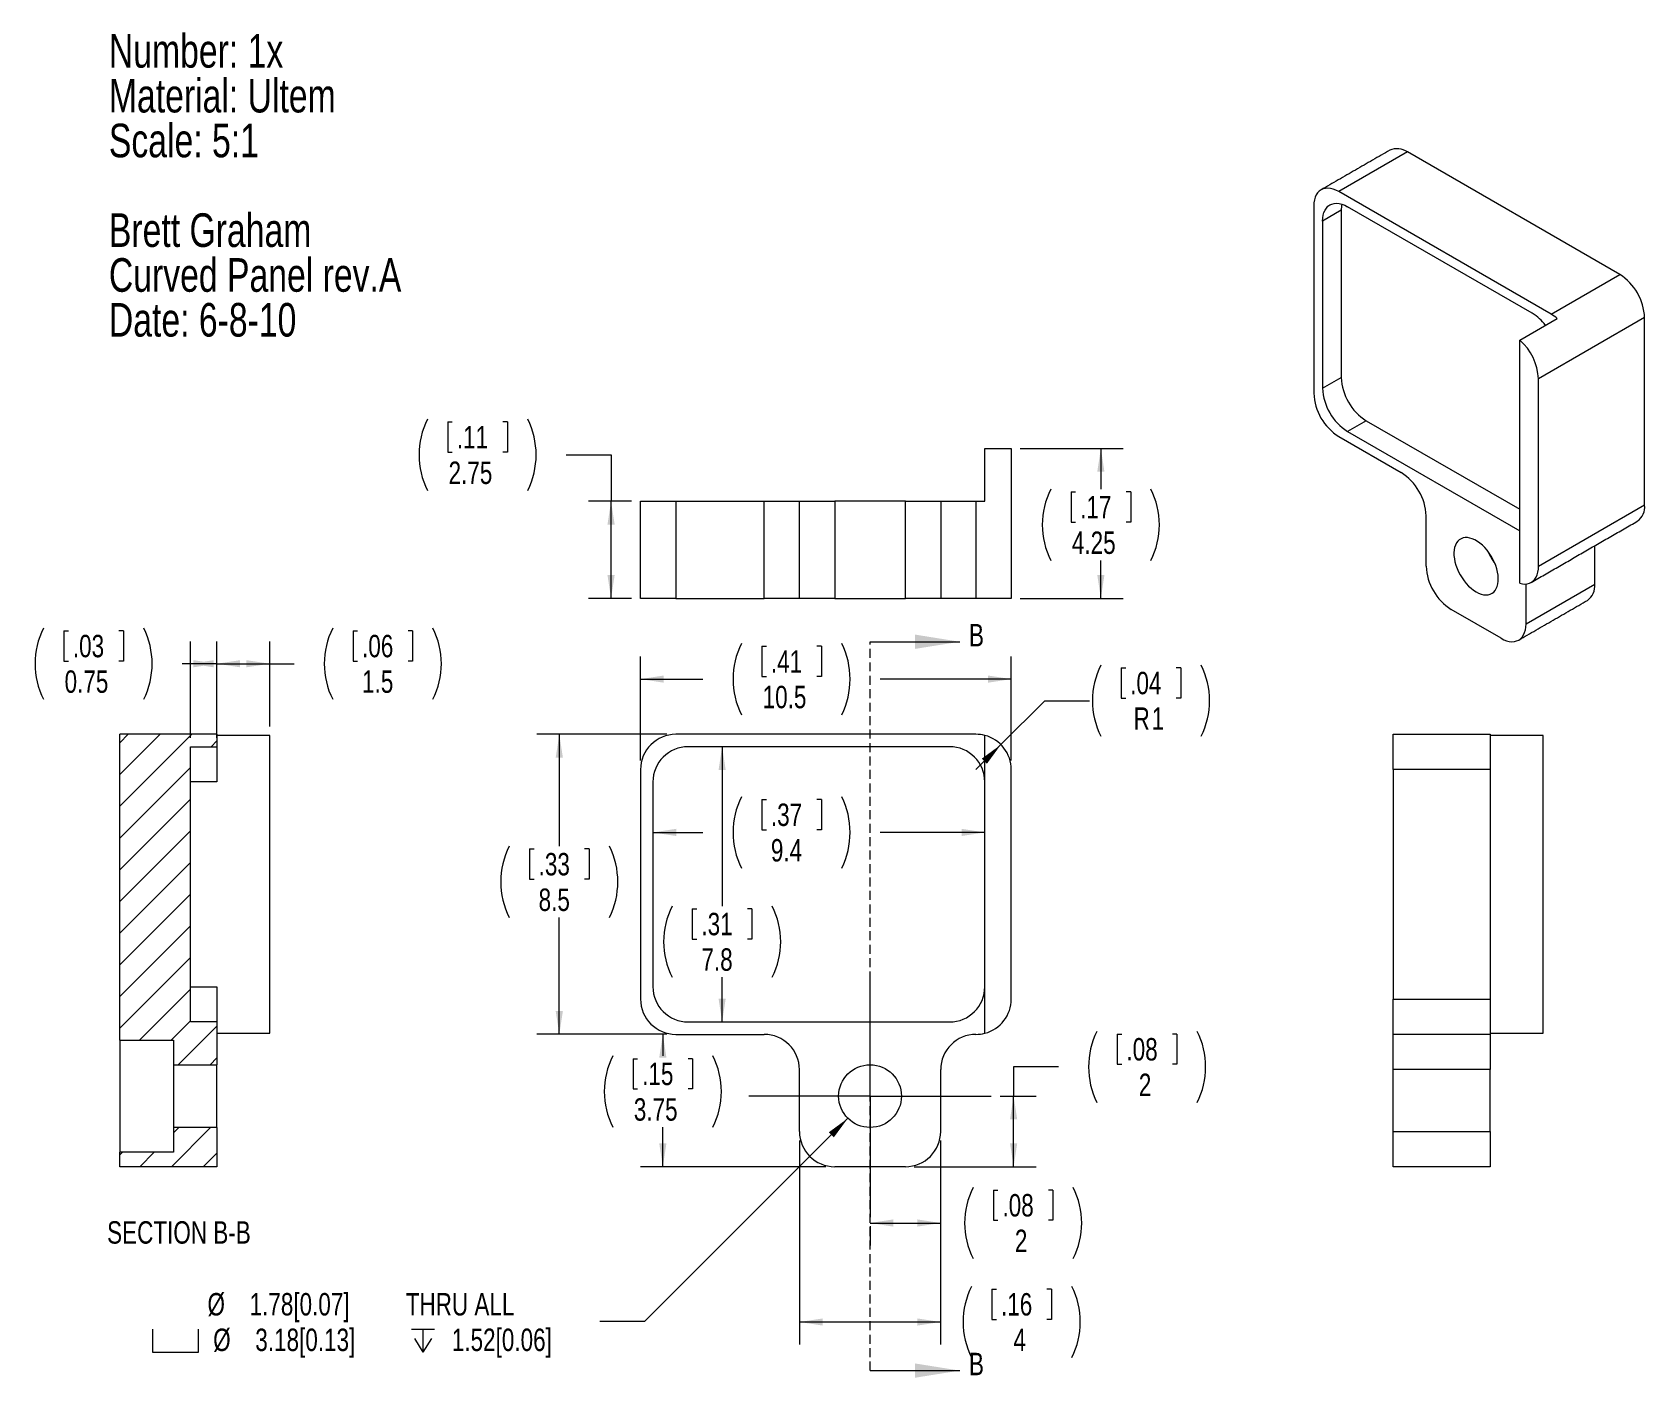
# Model space of a CAD drawing. Header units: millimetres. Extents: x 13 to 241, y 11 to 202.
import ezdxf

# ---------------------------------------------------------------- set-up
doc = ezdxf.new("R2010")
doc.units = ezdxf.units.MM
doc.linetypes.add('HIDDEN', pattern=[1.905, 1.27, -0.635])
doc.styles.add('SLDTEXTSTYLE0', font='TXT', dxfattribs={"width": 0.75})
doc.dimstyles.new('SLDDIMSTYLE0', dxfattribs={"dimtxt": 3.175, "dimasz": 3.302, "dimexe": 0, "dimexo": 0.0625, "dimgap": 0.79375, "dimtad": 0, "dimtih": 1, "dimtoh": 1, "dimlfac": 0.2, "dimrnd": 1e-09, "dimzin": 12, "dimdsep": 46, "dimtxsty": 'SLDTEXTSTYLE0', "dimsah": 1, "dimcen": 0.09, "dimadec": 0, "dimazin": 0, "dimtfac": 1, "dimtofl": 0, "dimtmove": 0, "dimatfit": 3, "dimfxl": 1, "dimtolj": 1, "dimtzin": 12, "dimarcsym": 0})
doc.dimstyles.new('SLDDIMSTYLE1', dxfattribs={"dimtxt": 3.175, "dimasz": 3.302, "dimexe": 0, "dimexo": 0.0625, "dimgap": 0.79375, "dimtad": 0, "dimtih": 1, "dimtoh": 1, "dimlfac": 0.2, "dimrnd": 1e-09, "dimzin": 12, "dimdsep": 46, "dimtxsty": 'SLDTEXTSTYLE0', "dimsah": 1, "dimcen": 0.09, "dimadec": 0, "dimazin": 0, "dimtfac": 1, "dimtofl": 0, "dimtmove": 0, "dimatfit": 3, "dimfxl": 1, "dimtolj": 1, "dimtzin": 12, "dimarcsym": 0})
doc.dimstyles.new('SLDDIMSTYLE2', dxfattribs={"dimtxt": 3.175, "dimasz": 3.302, "dimexe": 0, "dimexo": 0.0625, "dimgap": 0.79375, "dimtad": 0, "dimtih": 1, "dimtoh": 1, "dimlfac": 0.2, "dimrnd": 1e-09, "dimzin": 12, "dimdsep": 46, "dimtxsty": 'SLDTEXTSTYLE0', "dimsah": 1, "dimcen": 0.09, "dimadec": 0, "dimazin": 0, "dimtfac": 1, "dimtofl": 0, "dimtmove": 0, "dimatfit": 3, "dimfxl": 1, "dimtolj": 1, "dimtzin": 12, "dimarcsym": 0})

# ---------------------------------------------------------------- blocks, each defined once
blk = doc.blocks.new('SW_NOTE_0')
at = {"color": 0, "linetype": 'Continuous', "lineweight": 0, "attachment_point": 1, "style": 'SLDTEXTSTYLE0'}
for s, insert, char_height in [('Number: 1x', (0, 6.14), 4.763), ('Material: Ultem', (0, -0.21), 4.7625), ('Scale: 5:1', (0, -6.56), 4.763), ('Brett Graham', (0, -19.26), 4.7625), ('Curved Panel rev.A', (0, -25.61), 4.7625), ('Date: 6-8-10', (0, -31.96), 4.7625)]:
    blk.add_mtext(s, dxfattribs=dict(at, insert=insert, char_height=char_height))
blk = doc.blocks.new('*D2')
at = {"color": 7, "linetype": 'Continuous', "lineweight": 0}
for p, q in [((110.26, 100.76), (110.26, 78.17)), ((106.03, 77.79), (106.03, 73.51)), ((106.03, 77.79), (106.68, 77.79)), ((114.48, 77.79), (113.83, 77.79)), ((114.48, 77.79), (114.48, 73.51)), ((106.03, 73.51), (106.68, 73.51)), ((114.48, 73.51), (113.83, 73.51)), ((110.26, 61.76), (110.26, 68.09))]:
    blk.add_line(p, q, dxfattribs=at)
for centre, start, end in [((113.24, 73.13), 153.4349, 206.5651), ((107.28, 73.13), 333.4349, 26.5651)]:
    blk.add_arc(centre, 11.27, start, end, dxfattribs=at)
for points in [[(110.26, 100.76), (109.75, 97.45), (110.76, 97.45)], [(110.26, 61.76), (110.76, 65.06), (109.75, 65.06)]]:
    blk.add_solid(points, dxfattribs=at)
at = {"color": 7, "linetype": 'Continuous', "lineweight": 0, "char_height": 3.175, "attachment_point": 1, "style": 'SLDTEXTSTYLE0'}
for s, insert in [('.31', (107.32, 77.22)), ('7.8', (107.32, 72.19))]:
    blk.add_mtext(s, dxfattribs=dict(at, insert=insert))
blk = doc.blocks.new('*D3')
at = {"color": 7, "linetype": 'Continuous', "lineweight": 0}
for p, q in [((115.87, 93.27), (115.87, 88.99)), ((115.87, 93.27), (116.52, 93.27)), ((124.32, 93.27), (123.67, 93.27)), ((124.32, 93.27), (124.32, 88.99)), ((100.45, 88.61), (107.54, 88.61)), ((115.87, 88.99), (116.52, 88.99)), ((124.32, 88.99), (123.67, 88.99)), ((147.45, 88.61), (132.64, 88.61))]:
    blk.add_line(p, q, dxfattribs=at)
for centre, start, end in [((123.07, 88.61), 153.4349, 206.5651), ((117.11, 88.61), 333.4349, 26.5651)]:
    blk.add_arc(centre, 11.27, start, end, dxfattribs=at)
for points in [[(100.45, 88.61), (103.75, 88.1), (103.75, 89.12)], [(147.45, 88.61), (144.15, 89.12), (144.15, 88.1)]]:
    blk.add_solid(points, dxfattribs=at)
at = {"color": 7, "linetype": 'Continuous', "lineweight": 0, "char_height": 3.175, "attachment_point": 1, "style": 'SLDTEXTSTYLE0'}
for s, insert in [('.37', (117.16, 92.7)), ('9.4', (117.16, 87.67))]:
    blk.add_mtext(s, dxfattribs=dict(at, insert=insert))
blk = doc.blocks.new('*D4')
at = {"color": 7, "linetype": 'Continuous', "lineweight": 0}
for p, q in [((115.87, 114.99), (115.87, 110.71)), ((115.87, 114.99), (116.52, 114.99)), ((124.32, 114.99), (123.67, 114.99)), ((124.32, 114.99), (124.32, 110.71)), ((98.7, 98.78), (98.7, 113.51)), ((151.2, 98.78), (151.2, 113.51)), ((98.7, 110.33), (107.54, 110.33)), ((115.87, 110.71), (116.52, 110.71)), ((124.32, 110.71), (123.67, 110.71)), ((151.2, 110.33), (132.64, 110.33))]:
    blk.add_line(p, q, dxfattribs=at)
for centre, start, end in [((123.07, 110.33), 153.4349, 206.5651), ((117.11, 110.33), 333.4349, 26.5651)]:
    blk.add_arc(centre, 11.27, start, end, dxfattribs=at)
for points in [[(98.7, 110.33), (102, 109.82), (102, 110.84)], [(151.2, 110.33), (147.9, 110.84), (147.9, 109.82)]]:
    blk.add_solid(points, dxfattribs=at)
at = {"color": 7, "linetype": 'Continuous', "lineweight": 0, "char_height": 3.175, "attachment_point": 1, "style": 'SLDTEXTSTYLE0'}
for s, insert in [('.41', (117.16, 114.42)), ('10.5', (115.99, 109.38))]:
    blk.add_mtext(s, dxfattribs=dict(at, insert=insert))
blk = doc.blocks.new('*D5')
at = {"color": 7, "linetype": 'Continuous', "lineweight": 0}
for p, q in [((102.43, 102.51), (84.03, 102.51)), ((87.2, 102.51), (87.2, 86.65)), ((82.98, 86.27), (82.98, 81.99)), ((82.98, 86.27), (83.63, 86.27)), ((91.42, 86.27), (90.78, 86.27)), ((91.42, 86.27), (91.42, 81.99)), ((82.98, 81.99), (83.63, 81.99)), ((91.42, 81.99), (90.78, 81.99)), ((87.2, 60.01), (87.2, 76.57)), ((102.43, 60.01), (84.03, 60.01))]:
    blk.add_line(p, q, dxfattribs=at)
for centre, start, end in [((90.18, 81.61), 153.4349, 206.5651), ((84.22, 81.61), 333.4349, 26.5651)]:
    blk.add_arc(centre, 11.27, start, end, dxfattribs=at)
for points in [[(87.2, 102.51), (86.69, 99.2), (87.71, 99.2)], [(87.2, 60.01), (87.71, 63.31), (86.69, 63.31)]]:
    blk.add_solid(points, dxfattribs=at)
at = {"color": 7, "linetype": 'Continuous', "lineweight": 0, "char_height": 3.175, "attachment_point": 1, "style": 'SLDTEXTSTYLE0'}
for s, insert in [('.33', (84.27, 85.7)), ('8.5', (84.27, 80.66))]:
    blk.add_mtext(s, dxfattribs=dict(at, insert=insert))
blk = doc.blocks.new('*D6')
at = {"color": 7, "linetype": 'Continuous', "lineweight": 0}
for p, q in [((102.43, 60.01), (98.68, 60.01)), ((101.86, 60.01), (101.86, 56.94)), ((97.64, 56.56), (97.64, 52.28)), ((97.64, 56.56), (98.28, 56.56)), ((106.08, 56.56), (105.43, 56.56)), ((106.08, 56.56), (106.08, 52.28)), ((97.64, 52.28), (98.28, 52.28)), ((106.08, 52.28), (105.43, 52.28)), ((101.86, 41.26), (101.86, 46.86)), ((124.93, 41.26), (98.68, 41.26))]:
    blk.add_line(p, q, dxfattribs=at)
for centre, start, end in [((104.84, 51.9), 153.4349, 206.5651), ((98.88, 51.9), 333.4349, 26.5651)]:
    blk.add_arc(centre, 11.27, start, end, dxfattribs=at)
for points in [[(101.86, 60.01), (101.35, 56.7), (102.37, 56.7)], [(101.86, 41.26), (102.37, 44.56), (101.35, 44.56)]]:
    blk.add_solid(points, dxfattribs=at)
at = {"color": 7, "linetype": 'Continuous', "lineweight": 0, "char_height": 3.175, "attachment_point": 1, "style": 'SLDTEXTSTYLE0'}
for s, insert in [('.15', (98.93, 55.99)), ('3.75', (97.75, 50.95))]:
    blk.add_mtext(s, dxfattribs=dict(at, insert=insert))
blk = doc.blocks.new('*D7')
at = {"color": 7, "linetype": 'Continuous', "lineweight": 0}
for p, q in [((121.2, 44.99), (121.2, 16.08)), ((141.2, 44.99), (141.2, 16.08)), ((148.45, 23.92), (148.45, 19.63)), ((148.45, 23.92), (149.1, 23.92)), ((156.9, 23.92), (156.25, 23.92)), ((156.9, 23.92), (156.9, 19.63)), ((121.2, 19.26), (141.2, 19.26)), ((148.45, 19.63), (149.1, 19.63)), ((156.9, 19.63), (156.25, 19.63))]:
    blk.add_line(p, q, dxfattribs=at)
for centre, start, end in [((155.65, 19.26), 153.4349, 206.5651), ((149.7, 19.26), 333.4349, 26.5651)]:
    blk.add_arc(centre, 11.27, start, end, dxfattribs=at)
for points in [[(121.2, 19.26), (124.5, 18.75), (124.5, 19.76)], [(141.2, 19.26), (137.9, 19.76), (137.9, 18.75)]]:
    blk.add_solid(points, dxfattribs=at)
at = {"color": 7, "linetype": 'Continuous', "lineweight": 0, "attachment_point": 1, "style": 'SLDTEXTSTYLE0'}
for s, insert, char_height in [('.16', (149.74, 23.35), 3.175), ('4', (151.5, 18.31), 3.17)]:
    blk.add_mtext(s, dxfattribs=dict(at, insert=insert, char_height=char_height))
blk = doc.blocks.new('*D8')
at = {"color": 7, "linetype": 'Continuous', "lineweight": 0}
for p, q in [((166.21, 60.05), (166.21, 55.76)), ((166.21, 60.05), (166.85, 60.05)), ((174.65, 60.05), (174.01, 60.05)), ((174.65, 60.05), (174.65, 55.76)), ((157.88, 55.39), (151.53, 55.39)), ((151.53, 55.39), (151.53, 51.26)), ((166.21, 55.76), (166.85, 55.76)), ((174.65, 55.76), (174.01, 55.76)), ((149.62, 51.26), (154.71, 51.26)), ((151.53, 41.26), (151.53, 51.26)), ((137.47, 41.26), (154.71, 41.26))]:
    blk.add_line(p, q, dxfattribs=at)
for centre, start, end in [((173.41, 55.39), 153.4349, 206.5651), ((167.45, 55.39), 333.4349, 26.5651)]:
    blk.add_arc(centre, 11.27, start, end, dxfattribs=at)
for points in [[(151.53, 51.26), (151.02, 47.95), (152.04, 47.95)], [(151.53, 41.26), (152.04, 44.56), (151.02, 44.56)]]:
    blk.add_solid(points, dxfattribs=at)
at = {"color": 7, "linetype": 'Continuous', "lineweight": 0, "attachment_point": 1, "style": 'SLDTEXTSTYLE0'}
for s, insert, char_height in [('.08', (167.5, 59.48), 3.175), ('2', (169.26, 54.44), 3.17)]:
    blk.add_mtext(s, dxfattribs=dict(at, insert=insert, char_height=char_height))
blk = doc.blocks.new('*D9')
at = {"color": 7, "linetype": 'Continuous', "lineweight": 0}
for p, q in [((141.2, 44.99), (141.2, 30.11)), ((148.66, 37.94), (148.66, 33.66)), ((148.66, 37.94), (149.3, 37.94)), ((157.1, 37.94), (156.45, 37.94)), ((157.1, 37.94), (157.1, 33.66)), ((131.2, 33.28), (141.2, 33.28)), ((131.2, 32.84), (131.2, 30.11)), ((148.66, 33.66), (149.3, 33.66)), ((157.1, 33.66), (156.45, 33.66))]:
    blk.add_line(p, q, dxfattribs=at)
for centre, start, end in [((155.86, 33.28), 153.4349, 206.5651), ((149.9, 33.28), 333.4349, 26.5651)]:
    blk.add_arc(centre, 11.27, start, end, dxfattribs=at)
for points in [[(131.2, 33.28), (134.5, 32.77), (134.5, 33.79)], [(141.2, 33.28), (137.9, 33.79), (137.9, 32.77)]]:
    blk.add_solid(points, dxfattribs=at)
at = {"color": 7, "linetype": 'Continuous', "lineweight": 0, "attachment_point": 1, "style": 'SLDTEXTSTYLE0'}
for s, insert, char_height in [('.08', (149.95, 37.38), 3.175), ('2', (151.71, 32.34), 3.17)]:
    blk.add_mtext(s, dxfattribs=dict(at, insert=insert, char_height=char_height))
blk = doc.blocks.new('SW_SYMBOL_HOLE_SPOT')
at = {"color": 0, "linetype": 'Continuous', "lineweight": 0}
for p, q in [((0, 875), (0, 75)), ((1600, 75), (1600, 875)), ((0, 75), (1600, 75))]:
    blk.add_line(p, q, dxfattribs=at)
blk = doc.blocks.new('SW_SYMBOL_HOLE_DEPTH')
at = {"color": 0, "linetype": 'Continuous', "lineweight": 0}
for p, q in [((0, 875), (800, 875)), ((400, 875), (400, 75)), ((100, 555), (400, 75)), ((700, 555), (400, 75))]:
    blk.add_line(p, q, dxfattribs=at)
blk = doc.blocks.new('*D10')
at = {"color": 7, "linetype": 'Continuous', "lineweight": 0}
for p, q in [((128.06, 48.11), (99.27, 19.32)), ((99.27, 19.32), (92.92, 19.32))]:
    blk.add_line(p, q, dxfattribs=at)
blk.add_solid([(128.06, 48.11), (125.37, 46.14), (126.08, 45.42)], dxfattribs=at)
at = {"color": 7, "linetype": 'Continuous', "lineweight": 0, "xscale": 0.0040555664, "yscale": 0.0040555664, "zscale": 0.0040555664}
for name, p in [('SW_SYMBOL_HOLE_SPOT', (29.62, 14.67)), ('SW_SYMBOL_HOLE_DEPTH', (66.27, 14.67))]:
    blk.add_blockref(name, p, dxfattribs=at)
at = {"color": 7, "linetype": 'Continuous', "lineweight": 0, "char_height": 3.175, "attachment_point": 1, "style": 'SLDTEXTSTYLE0'}
for s, insert in [('%%c', (37.38, 23.36)), ('1.78[0.07]', (43.34, 23.36)), ('THRU ALL', (65.45, 23.36)), ('%%c', (38.19, 18.32)), ('3.18[0.13]', (44.15, 18.32)), ('1.52[0.06]', (71.98, 18.32))]:
    blk.add_mtext(s, dxfattribs=dict(at, insert=insert))
blk = doc.blocks.new('*D13')
at = {"color": 7, "linetype": 'Continuous', "lineweight": 0}
for p, q in [((166.75, 111.93), (166.75, 107.64)), ((166.75, 111.93), (167.4, 111.93)), ((175.2, 111.93), (174.55, 111.93)), ((175.2, 111.93), (175.2, 107.64)), ((166.75, 107.64), (167.4, 107.64)), ((175.2, 107.64), (174.55, 107.64)), ((149.73, 101.05), (155.94, 107.27)), ((155.94, 107.27), (162.29, 107.27)), ((146.2, 97.51), (149.73, 101.05))]:
    blk.add_line(p, q, dxfattribs=at)
for centre, start, end in [((173.96, 107.27), 153.4349, 206.5651), ((168, 107.27), 333.4349, 26.5651)]:
    blk.add_arc(centre, 11.27, start, end, dxfattribs=at)
blk.add_solid([(149.73, 101.05), (147.04, 99.07), (147.76, 98.35)], dxfattribs=at)
at = {"color": 7, "linetype": 'Continuous', "lineweight": 0, "attachment_point": 1, "style": 'SLDTEXTSTYLE0'}
for s, insert, char_height in [('.04', (168.04, 111.36), 3.175), ('R', (168.52, 106.32), 3.17), ('1', (171.09, 106.32), 3.17)]:
    blk.add_mtext(s, dxfattribs=dict(at, insert=insert, char_height=char_height))
blk = doc.blocks.new('SW_CENTERMARKSYMBOL_0')
at = {"color": 0, "linetype": 'Continuous', "lineweight": 0}
for p, q in [((0, 12.7), (0, 17.145)), ((0, 0), (0, 12.7)), ((-12.7, 0), (-17.145, 0)), ((0, 0), (-12.7, 0)), ((0, 0), (0, -12.7)), ((0, 0), (12.7, 0)), ((12.7, 0), (17.145, 0)), ((0, -12.7), (0, -17.145))]:
    blk.add_line(p, q, dxfattribs=at)
blk = doc.blocks.new('*D15')
at = {"color": 7, "linetype": 'Continuous', "lineweight": 0}
for p, q in [((152.47, 143.02), (167.06, 143.02)), ((163.88, 143.02), (163.88, 137.23)), ((159.66, 136.85), (159.66, 132.57)), ((159.66, 136.85), (160.31, 136.85)), ((168.11, 136.85), (167.46, 136.85)), ((168.11, 136.85), (168.11, 132.57)), ((159.66, 132.57), (160.31, 132.57)), ((168.11, 132.57), (167.46, 132.57)), ((163.88, 121.77), (163.88, 127.15)), ((152.47, 121.77), (167.06, 121.77))]:
    blk.add_line(p, q, dxfattribs=at)
for centre, start, end in [((166.86, 132.19), 153.4349, 206.5651), ((160.9, 132.19), 333.4349, 26.5651)]:
    blk.add_arc(centre, 11.27, start, end, dxfattribs=at)
for points in [[(163.88, 143.02), (163.38, 139.72), (164.39, 139.72)], [(163.88, 121.77), (164.39, 125.07), (163.38, 125.07)]]:
    blk.add_solid(points, dxfattribs=at)
at = {"color": 7, "linetype": 'Continuous', "lineweight": 0, "char_height": 3.175, "attachment_point": 1, "style": 'SLDTEXTSTYLE0'}
for s, insert in [('.17', (160.95, 136.28)), ('4.25', (159.78, 131.24))]:
    blk.add_mtext(s, dxfattribs=dict(at, insert=insert))
blk = doc.blocks.new('*D16')
at = {"color": 7, "linetype": 'Continuous', "lineweight": 0}
for p, q in [((71.41, 146.76), (71.41, 142.47)), ((71.41, 146.76), (72.05, 146.76)), ((79.85, 146.76), (79.2, 146.76)), ((79.85, 146.76), (79.85, 142.47)), ((71.41, 142.47), (72.05, 142.47)), ((79.85, 142.47), (79.2, 142.47)), ((88.18, 142.1), (94.53, 142.1)), ((94.53, 142.1), (94.53, 135.52)), ((97.43, 135.52), (91.35, 135.52)), ((94.53, 121.77), (94.53, 135.52)), ((97.43, 121.77), (91.35, 121.77))]:
    blk.add_line(p, q, dxfattribs=at)
for centre, start, end in [((78.61, 142.1), 153.4349, 206.5651), ((72.65, 142.1), 333.4349, 26.5651)]:
    blk.add_arc(centre, 11.27, start, end, dxfattribs=at)
for points in [[(94.53, 135.52), (94.02, 132.22), (95.04, 132.22)], [(94.53, 121.77), (95.04, 125.07), (94.02, 125.07)]]:
    blk.add_solid(points, dxfattribs=at)
at = {"color": 7, "linetype": 'Continuous', "lineweight": 0, "char_height": 3.175, "attachment_point": 1, "style": 'SLDTEXTSTYLE0'}
for s, insert in [('.11', (72.69, 146.19)), ('2.75', (71.52, 141.15))]:
    blk.add_mtext(s, dxfattribs=dict(at, insert=insert))
blk = doc.blocks.new('*D17')
at = {"color": 7, "linetype": 'Continuous', "lineweight": 0}
for p, q in [((17.03, 117.17), (17.03, 112.88)), ((17.03, 117.17), (17.68, 117.17)), ((25.48, 117.17), (24.83, 117.17)), ((25.48, 117.17), (25.48, 112.88)), ((34.96, 102.03), (34.96, 115.68)), ((38.71, 102.03), (38.71, 115.68)), ((17.03, 112.88), (17.68, 112.88)), ((25.48, 112.88), (24.83, 112.88)), ((34.96, 112.51), (33.81, 112.51)), ((38.71, 112.51), (34.96, 112.51))]:
    blk.add_line(p, q, dxfattribs=at)
for centre, start, end in [((24.23, 112.51), 153.4349, 206.5651), ((18.28, 112.51), 333.4349, 26.5651)]:
    blk.add_arc(centre, 11.27, start, end, dxfattribs=at)
for points in [[(34.96, 112.51), (38.26, 112), (38.26, 113.01)], [(38.71, 112.51), (35.4, 113.01), (35.4, 112)]]:
    blk.add_solid(points, dxfattribs=at)
at = {"color": 7, "linetype": 'Continuous', "lineweight": 0, "char_height": 3.175, "attachment_point": 1, "style": 'SLDTEXTSTYLE0'}
for s, insert in [('.03', (18.32, 116.6)), ('0.75', (17.15, 111.56))]:
    blk.add_mtext(s, dxfattribs=dict(at, insert=insert))
blk = doc.blocks.new('*D18')
at = {"color": 7, "linetype": 'Continuous', "lineweight": 0}
for p, q in [((57.99, 117.17), (57.99, 112.88)), ((57.99, 117.17), (58.63, 117.17)), ((66.43, 117.17), (65.78, 117.17)), ((66.43, 117.17), (66.43, 112.88)), ((38.71, 103.62), (38.71, 115.68)), ((46.21, 103.62), (46.21, 115.68)), ((38.71, 112.51), (46.21, 112.51)), ((46.21, 112.51), (49.66, 112.51)), ((57.99, 112.88), (58.63, 112.88)), ((66.43, 112.88), (65.78, 112.88))]:
    blk.add_line(p, q, dxfattribs=at)
for centre, start, end in [((65.19, 112.51), 153.4349, 206.5651), ((59.23, 112.51), 333.4349, 26.5651)]:
    blk.add_arc(centre, 11.27, start, end, dxfattribs=at)
for points in [[(38.71, 112.51), (42.01, 112), (42.01, 113.01)], [(46.21, 112.51), (42.9, 113.01), (42.9, 112)]]:
    blk.add_solid(points, dxfattribs=at)
at = {"color": 7, "linetype": 'Continuous', "lineweight": 0, "char_height": 3.175, "attachment_point": 1, "style": 'SLDTEXTSTYLE0'}
for s, insert in [('.06', (59.27, 116.6)), ('1.5', (59.27, 111.56))]:
    blk.add_mtext(s, dxfattribs=dict(at, insert=insert))

msp = doc.modelspace()

# ---------------------------------------------------------------- hatches: boundary and pattern name
at = {"linetype": 'Continuous', "lineweight": 0}
h = msp.add_hatch(dxfattribs=at)
h.set_pattern_fill('ANSI31', style=0)
h.paths.add_polyline_path([(34.956, 61.756), (34.956, 100.756), (38.706, 100.756), (38.706, 102.506), (24.956, 102.506), (24.956, 59.194), (32.576, 59.194), (32.576, 55.701), (38.706, 55.701), (38.706, 61.756)], flags=0)
h = msp.add_hatch(dxfattribs=at)
h.set_pattern_fill('ANSI31', style=0)
h.paths.add_polyline_path([(24.956, 41.256), (38.706, 41.256), (38.706, 46.811), (32.576, 46.811), (32.576, 43.319), (24.956, 43.319)], flags=0)

# ---------------------------------------------------------------- linework, layer by layer
at = {"color": 7, "linetype": 'Continuous', "lineweight": 15}
for p, q in [((207.294, 185.005), (197.571, 179.392)), ((237.346, 167.656), (207.294, 185.005)), ((227.623, 162.043), (197.571, 179.392)), ((194.035, 177.35), (194.035, 150.812)), ((197.925, 176.738), (195.273, 175.207)), ((197.925, 176.738), (197.925, 153.058)), ((224.971, 162.145), (198.808, 177.248)), ((195.273, 175.207), (195.273, 151.527)), ((227.623, 162.043), (237.346, 167.656)), ((223.204, 158.342), (228.507, 161.403)), ((240.881, 161.532), (225.855, 152.858)), ((240.881, 134.995), (240.881, 161.532)), ((223.204, 123.898), (223.204, 158.342)), ((195.273, 151.527), (197.925, 153.058)), ((225.855, 126.32), (225.855, 152.858)), ((201.46, 146.934), (198.808, 145.403)), ((201.46, 146.934), (223.204, 134.382)), ((197.571, 144.689), (206.41, 139.586)), ((198.808, 145.403), (223.204, 131.32)), ((147.452, 135.517), (147.452, 143.017)), ((147.452, 143.017), (151.202, 143.017)), ((151.202, 143.017), (151.202, 121.767)), ((98.702, 121.767), (98.702, 135.517)), ((98.702, 135.517), (103.702, 135.517)), ((103.702, 135.517), (103.702, 121.767)), ((103.702, 135.517), (116.202, 135.517)), ((116.202, 121.767), (116.202, 135.517)), ((116.202, 135.517), (121.202, 135.517)), ((121.202, 121.767), (121.202, 135.517)), ((121.202, 135.517), (126.202, 135.517)), ((126.202, 135.517), (126.202, 121.767)), ((136.202, 135.517), (126.202, 135.517)), ((136.202, 121.767), (136.202, 135.517)), ((136.202, 135.517), (141.202, 135.517)), ((141.202, 135.517), (141.202, 121.767)), ((141.202, 135.517), (146.202, 135.517)), ((146.202, 135.517), (146.202, 121.767)), ((146.202, 135.517), (147.452, 135.517)), ((225.855, 126.32), (240.881, 134.995)), ((209.945, 126.318), (209.945, 133.462)), ((233.81, 123.766), (233.81, 129.221)), ((224.087, 118.154), (224.087, 123.805)), ((224.087, 118.154), (233.81, 123.766)), ((103.702, 121.767), (98.702, 121.767)), ((103.702, 121.767), (116.202, 121.767)), ((121.202, 121.767), (116.202, 121.767)), ((126.202, 121.767), (121.202, 121.767)), ((126.202, 121.767), (136.202, 121.767)), ((141.202, 121.767), (136.202, 121.767)), ((146.202, 121.767), (141.202, 121.767)), ((151.202, 121.767), (146.202, 121.767)), ((220.552, 116.112), (213.481, 120.194)), ((24.956, 59.194), (24.956, 102.506)), ((38.706, 102.506), (24.956, 102.506)), ((34.956, 100.756), (38.706, 100.756)), ((34.956, 61.756), (34.956, 100.756)), ((38.706, 102.506), (38.706, 100.756)), ((46.206, 102.348), (38.706, 102.348)), ((38.706, 100.756), (38.706, 95.756)), ((46.206, 60.165), (46.206, 102.348)), ((146.202, 102.506), (103.702, 102.506)), ((142.452, 100.756), (105.452, 100.756)), ((147.452, 60.165), (147.452, 102.348)), ((205.25, 102.506), (219, 102.506)), ((205.25, 97.506), (205.25, 102.506)), ((219, 102.506), (219, 97.506)), ((226.5, 102.348), (219, 102.348)), ((226.5, 60.165), (226.5, 102.348)), ((98.702, 97.506), (98.702, 65.006)), ((151.202, 65.006), (151.202, 97.506)), ((205.25, 97.506), (205.25, 65.006)), ((219, 97.506), (205.25, 97.506)), ((219, 97.506), (219, 65.006)), ((38.706, 95.756), (34.956, 95.756)), ((100.452, 95.756), (100.452, 66.756)), ((34.956, 66.756), (38.706, 66.756)), ((38.706, 66.756), (38.706, 61.756)), ((205.25, 60.006), (205.25, 65.006)), ((205.25, 65.006), (219, 65.006)), ((219, 65.006), (219, 60.006)), ((38.706, 61.756), (34.956, 61.756)), ((38.706, 61.756), (38.706, 55.701)), ((105.452, 61.756), (142.452, 61.756)), ((38.706, 60.165), (46.206, 60.165)), ((103.702, 60.006), (116.202, 60.006)), ((219, 60.006), (205.25, 60.006)), ((205.25, 55.006), (205.25, 60.006)), ((219, 60.165), (226.5, 60.165)), ((219, 60.006), (219, 55.006)), ((24.956, 59.194), (32.576, 59.194)), ((24.956, 59.194), (24.956, 43.319)), ((32.576, 59.194), (32.576, 55.701)), ((32.576, 55.701), (38.706, 55.701)), ((32.576, 55.701), (32.576, 46.811)), ((38.706, 46.811), (38.706, 55.701)), ((121.202, 46.256), (121.202, 55.006)), ((141.202, 46.256), (141.202, 55.006)), ((219, 55.006), (205.25, 55.006)), ((205.25, 46.256), (205.25, 55.006)), ((219, 46.256), (219, 55.006)), ((32.576, 46.811), (32.576, 43.319)), ((38.706, 46.811), (32.576, 46.811)), ((38.706, 46.811), (38.706, 41.256)), ((205.25, 46.256), (219, 46.256)), ((205.25, 41.256), (205.25, 46.256)), ((219, 46.256), (219, 41.256)), ((32.576, 43.319), (24.956, 43.319)), ((24.956, 41.256), (24.956, 43.319)), ((38.706, 41.256), (24.956, 41.256)), ((136.202, 41.256), (126.202, 41.256)), ((219, 41.256), (205.25, 41.256))]:
    msp.add_line(p, q, dxfattribs=at)
at = {"color": 7, "linetype": 'HIDDEN', "lineweight": 0}
msp.add_line((131.202, 12.373), (131.202, 115.622), dxfattribs=at)
at = {"color": 7, "linetype": 'Continuous', "lineweight": 0}
for p, q in [((131.202, 115.622), (143.902, 115.622)), ((131.202, 12.373), (143.902, 12.373))]:
    msp.add_line(p, q, dxfattribs=at)
at = {"color": 7, "linetype": 'Continuous', "lineweight": 15, "flags": 128}
for points in [[(197.571, 179.392), (197.175, 179.595), (196.784, 179.744), (196.403, 179.837), (196.037, 179.873), (195.69, 179.852), (195.367, 179.774), (195.071, 179.639), (194.807, 179.45), (194.577, 179.209), (194.386, 178.919), (194.234, 178.584), (194.124, 178.207), (194.058, 177.794), (194.035, 177.35)], [(195.273, 175.207), (195.295, 175.651), (195.361, 176.064), (195.471, 176.441), (195.623, 176.776), (195.815, 177.066), (196.044, 177.307), (196.308, 177.496), (196.604, 177.63), (196.927, 177.709), (197.274, 177.73), (197.641, 177.693), (198.022, 177.6), (198.413, 177.451), (198.808, 177.248)], [(217.016, 122.689), (217.375, 122.506), (217.728, 122.372), (218.073, 122.29), (218.403, 122.261), (218.716, 122.284), (219.006, 122.36), (219.27, 122.488), (219.505, 122.665), (219.708, 122.89), (219.875, 123.16), (220.006, 123.471), (220.097, 123.819), (220.148, 124.2), (220.158, 124.608), (220.127, 125.039), (220.056, 125.486), (219.945, 125.944), (219.796, 126.407), (219.611, 126.869), (219.392, 127.324), (219.142, 127.766), (218.864, 128.188), (218.562, 128.587), (218.24, 128.955), (217.902, 129.29), (217.552, 129.585), (217.196, 129.838), (216.837, 130.046), (216.48, 130.204), (216.131, 130.312), (215.793, 130.368), (215.471, 130.371), (215.169, 130.321), (214.891, 130.219), (214.641, 130.067), (214.422, 129.865), (214.237, 129.617), (214.087, 129.326), (213.977, 128.996), (213.905, 128.631), (213.875, 128.236), (213.885, 127.816), (213.936, 127.376), (214.027, 126.922), (214.157, 126.461), (214.325, 125.998), (214.527, 125.539), (214.762, 125.09), (215.027, 124.657), (215.317, 124.246), (215.63, 123.862), (215.96, 123.51), (216.304, 123.194), (216.658, 122.919), (217.016, 122.689)], [(223.204, 123.898), (223.574, 123.82), (223.928, 123.797), (224.264, 123.829), (224.576, 123.915), (224.861, 124.056), (225.115, 124.248), (225.335, 124.489), (225.519, 124.777), (225.665, 125.109), (225.77, 125.48), (225.834, 125.885), (225.855, 126.32)], [(220.552, 116.112), (220.948, 115.909), (221.339, 115.76), (221.72, 115.667), (222.086, 115.631), (222.433, 115.652), (222.756, 115.73), (223.052, 115.865), (223.316, 116.053), (223.546, 116.294), (223.737, 116.584), (223.889, 116.92), (223.999, 117.296), (224.065, 117.709), (224.087, 118.154)]]:
    msp.add_lwpolyline(points, dxfattribs=at)
at = {"color": 7, "linetype": 'Continuous', "lineweight": 15}
msp.add_circle((131.202, 51.256), 4.445, dxfattribs=at)
for centre, radius, start, end in [((205.821, 182.879), 2.586, 55.28081, 113.40873), ((201.747, 176.775), 3.822, 167.50547, 180.56854), ((233.243, 161.205), 7.645, 2.45345, 57.54655), ((221.517, 156.46), 6.653, 36.78653, 58.71429), ((224.791, 157.2), 5.61, 48.51594, 59.67785), ((218.029, 152.457), 7.836, 2.93516, 48.6761), ((205.562, 153.385), 7.645, 182.45345, 237.54655), ((201.673, 151.14), 7.645, 182.45345, 237.54655), ((202.911, 151.854), 7.645, 182.45345, 237.54655), ((202.307, 133.135), 7.645, 2.45345, 57.54655), ((238.439, 134.721), 2.458, 304.91595, 6.39623), ((225.716, 131.341), 7.607, 202.54858, 217.44605), ((217.583, 126.645), 7.645, 182.45345, 237.54655), ((231.368, 123.493), 2.458, 304.91595, 6.39623), ((103.702, 97.506), 5, 90, 180), ((105.452, 95.756), 5, 90, 180), ((142.452, 95.756), 5, 0, 90), ((146.202, 97.506), 5, 75.52249, 90), ((146.202, 97.506), 5, 0, 75.52249), ((105.452, 66.756), 5, 180, 270), ((142.452, 66.756), 5, 270, 0), ((103.702, 65.006), 5, 180, 270), ((146.202, 65.006), 5, 284.47751, 0), ((116.202, 55.006), 5, 0, 90), ((146.202, 55.006), 5, 90, 180), ((146.202, 65.006), 5, 270, 284.47751), ((126.202, 46.256), 5, 180, 270), ((136.202, 46.256), 5, 270, 0)]:
    msp.add_arc(centre, radius, start, end, dxfattribs=at)
for points in [[(204.794, 185.252), (195.071, 179.639)], [(224.819, 124.031), (239.846, 132.705)], [(223.052, 115.864), (232.774, 121.477)]]:
    msp.add_open_spline(points, degree=1, dxfattribs=at)
at = {"color": 7, "linetype": 'Continuous', "lineweight": 0}
for points in [[(143.902, 115.622), (137.552, 116.638), (137.552, 114.606)], [(143.902, 12.373), (137.552, 13.389), (137.552, 11.357)]]:
    msp.add_solid(points, dxfattribs=at)

# ---------------------------------------------------------------- block references
for name, p in [('SW_NOTE_0', (23.421, 195.572)), ('SW_CENTERMARKSYMBOL_0', (131.202, 51.256))]:
    msp.add_blockref(name, p, dxfattribs=at)

# ---------------------------------------------------------------- texts
at = {"color": 7, "linetype": 'Continuous', "char_height": 3.175, "attachment_point": 1, "style": 'SLDTEXTSTYLE0'}
for insert in [(145.207, 118.142), (145.207, 14.894)]:
    msp.add_mtext('B', dxfattribs=dict(at, insert=insert))
at = {"color": 7, "linetype": 'Continuous', "lineweight": 0, "insert": (23.168, 33.531), "char_height": 3.175, "attachment_point": 1, "style": 'SLDTEXTSTYLE0'}
msp.add_mtext('SECTION B-B', dxfattribs=at)

# ---------------------------------------------------------------- dimensions: what is measured, and where the dimension line sits
at = {"color": 7, "linetype": 'Continuous', "lineweight": 0}
for base, p1, p2, picture, middle in [((94.527, 135.517), (98.702, 121.767), (98.702, 135.517), '*D16', (94.527, 142.095)), ((163.884, 121.767), (151.202, 143.017), (151.202, 121.767), '*D15', (163.884, 132.19)), ((87.202, 60.006), (103.702, 102.506), (103.702, 60.006), '*D5', (87.202, 81.608)), ((110.256, 61.756), (105.452, 100.756), (105.452, 61.756), '*D2', (110.256, 73.131)), ((101.858, 41.256), (103.702, 60.006), (126.202, 41.256), '*D6', (101.858, 51.9)), ((151.531, 51.256), (136.202, 41.256), (148.347, 51.256), '*D8', (151.531, 55.385))]:
    dim = msp.add_linear_dim(base=base, p1=p1, p2=p2, angle=90, text='(<>)', dimstyle='SLDDIMSTYLE0', dxfattribs=at)
    dim.commit()
    dim.dimension.update_dxf_attribs({"geometry": picture, "text_midpoint": middle, "dimtype": 160})
for base, p1, p2, picture, middle in [((38.706, 112.506), (34.956, 100.756), (38.706, 100.756), '*D17', (21.255, 112.506)), ((38.706, 112.506), (46.206, 102.348), (38.706, 102.348), '*D18', (62.206, 112.506)), ((151.202, 110.33), (98.702, 97.506), (151.202, 97.506), '*D4', (120.094, 110.33)), ((147.452, 88.611), (100.452, 95.756), (147.452, 102.348), '*D3', (120.094, 88.611)), ((141.202, 19.256), (121.202, 46.256), (141.202, 46.256), '*D7', (152.675, 19.256)), ((131.202, 33.282), (141.202, 46.256), (131.202, 34.111), '*D9', (152.877, 33.282))]:
    dim = msp.add_linear_dim(base=base, p1=p1, p2=p2, text='(<>)', dimstyle='SLDDIMSTYLE0', dxfattribs=at)
    dim.commit()
    dim.dimension.update_dxf_attribs({"geometry": picture, "text_midpoint": middle, "dimtype": 160})
dim = msp.add_radius_dim(center=(146.202, 97.506), mpoint=(149.734, 101.046), text='(<>)', dimstyle='SLDDIMSTYLE2', dxfattribs=at)
dim.commit()
dim.dimension.update_dxf_attribs({"geometry": '*D13', "text_midpoint": (170.976, 107.265), "dimtype": 164})
dim = msp.add_diameter_dim_2p(p1=(134.352, 54.407), p2=(128.059, 48.113), text='<> THRU ALL\\P{\\fGDT;v}%%c 3.18[0.13] {\\fGDT;x} 1.52[0.06]\\P', dimstyle='SLDDIMSTYLE1', dxfattribs=at)
dim.commit()
dim.dimension.update_dxf_attribs({"geometry": '*D10', "text_midpoint": (61.233, 19.318), "dimtype": 163})

doc.saveas('drawing.dxf')
